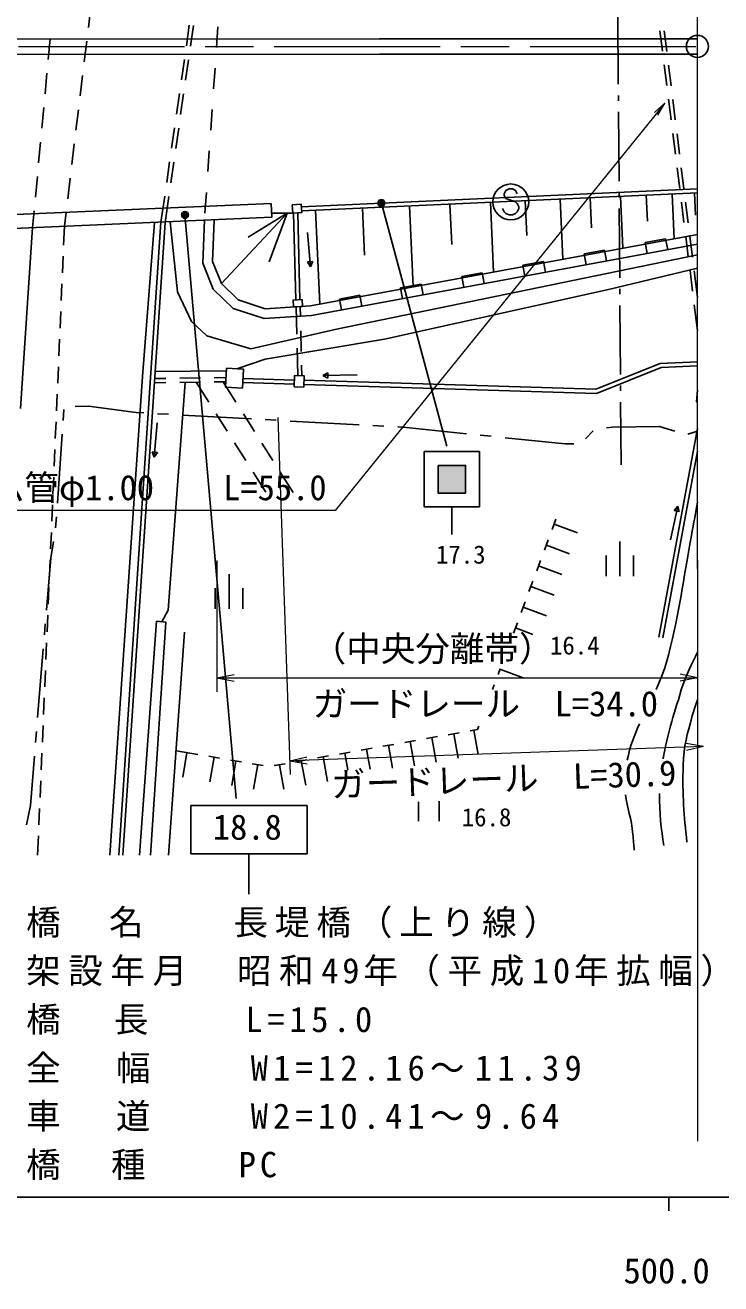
# Model space of a CAD drawing. Units: millimetres, scale not verified. Extents: x 40000 to 680000, y 20000 to 380000.
# Drawn here: x 521435 to 571764, y 198715 to 289825 of the extents above; entities that cross this region are included whole.
import ezdxf
from ezdxf.enums import TextEntityAlignment as Align

# ---------------------------------------------------------------- set-up
doc = ezdxf.new("R2010")
doc.units = ezdxf.units.MM
doc.header["$LTSCALE"] = 1000
doc.header["$PDMODE"] = 32
doc.header["$PDSIZE"] = 500
doc.linetypes.add('CHAIN', pattern=[18.5, 12, -1.5, 3.5, -1.5])
for name, color, linetype, lineweight in [('M-BGD', 7, 'Continuous', 25), ('M-BGD-HTXT', 7, 'Continuous', 13), ('M-BMK', 2, 'CHAIN', 13), ('M-BMK-ROW', 30, 'Continuous', 25), ('M-BMK-SRVR', 3, 'Continuous', 25), ('M-STR-HTXT', 7, 'Continuous', 13), ('M-STR-STR1', 1, 'Continuous', 25), ('M-STR-STRC', 7, 'Continuous', 25), ('M-TTL-BAND', 7, 'Continuous', 25)]:
    doc.layers.add(name, color=color, linetype=linetype, lineweight=lineweight)
doc.styles.add('ＭＳ ゴシック', font='')
doc.styles.get('ＭＳ ゴシック').set_extended_font_data('MS Gothic')

# ---------------------------------------------------------------- blocks, each defined once
blk = doc.blocks.new('open_arrow')
at = {"color": 0, "linetype": 'Continuous', "lineweight": -2}
blk.add_lwpolyline([(7.5, 1.25), (0, 0), (7.5, -1.25)], dxfattribs=at)

msp = doc.modelspace()

# ---------------------------------------------------------------- hatches: boundary and pattern name
at = {"layer": 'M-STR-STRC'}
msp.add_hatch(color=256, dxfattribs=at).paths.add_polyline_path([(551303, 257957), (553303, 257957), (553303, 255957), (551303, 255957)])

# ---------------------------------------------------------------- linework, layer by layer
at = {"layer": 'M-BGD'}
for p, q in [((526187, 291154), (526007, 289665)), ((533309, 289821), (533095, 288337)), ((533394, 288312), (533608, 289797)), ((564310, 290545), (564347, 285545)), ((523100, 287340), (523239, 288834)), ((567545, 287936), (567358, 289424)), ((567849, 287923), (567662, 289411)), ((525887, 288672), (525707, 287183)), ((532953, 287347), (532740, 285862)), ((533039, 285837), (533252, 287322)), ((522870, 284851), (523008, 286344)), ((525588, 286190), (525408, 284701)), ((567856, 285455), (567669, 286943)), ((568160, 285442), (567973, 286930)), ((532597, 284872), (532384, 283388)), ((532683, 283363), (532896, 284848)), ((564353, 284745), (564356, 284345)), ((568167, 282975), (567980, 284463)), ((568471, 282962), (568284, 284450)), ((522639, 282361), (522777, 283855)), ((525288, 283708), (525109, 282219)), ((564362, 283545), (564399, 278545)), ((532242, 282398), (532028, 280913)), ((532327, 280888), (532540, 282373)), ((568478, 280494), (568291, 281982)), ((568782, 280481), (568595, 281969)), ((522408, 279872), (522547, 281366)), ((524989, 281226), (524809, 279737)), ((531886, 279923), (531673, 278438)), ((531971, 278414), (532185, 279898)), ((522178, 277383), (522316, 278876)), ((568789, 278013), (568602, 279502)), ((569093, 278000), (568906, 279489)), ((524689, 278744), (524510, 277255)), ((541413, 276682), (570076, 277989)), ((531530, 277449), (531261, 275573)), ((531560, 275553), (531829, 277424)), ((541436, 276383), (570076, 277688)), ((555091, 277005), (555322, 271954)), ((557617, 277120), (557732, 274595)), ((560142, 277235), (560341, 272882)), ((562319, 277335), (562418, 275158)), ((564404, 277745), (564407, 277345)), ((564496, 277434), (564667, 273681)), ((566372, 277519), (566458, 275643)), ((568249, 277605), (568396, 274370)), ((569100, 275533), (568913, 277021)), ((569404, 275520), (569217, 277008)), ((569866, 277679), (569940, 276061)), ((521973, 275172), (522085, 276387)), ((524390, 276262), (524270, 275271)), ((540397, 276218), (535629, 271119)), ((540397, 276218), (537577, 274482)), ((540397, 276218), (539083, 272693)), ((540857, 276220), (539260, 276211)), ((541017, 269935), (540857, 276220)), ((541317, 269955), (541156, 276243)), ((542435, 276428), (542744, 269631)), ((545833, 276583), (545988, 273184)), ((549232, 276738), (549499, 270879)), ((552162, 276872), (552295, 273942)), ((564413, 276545), (564450, 271545)), ((521091, 262076), (521973, 275172)), ((524270, 275271), (524212, 273893)), ((528202, 229754), (531261, 275573)), ((528503, 229754), (531560, 275553)), ((541856, 274823), (542086, 272333)), ((567774, 274357), (566299, 274084)), ((567919, 273570), (567774, 274357)), ((569411, 273052), (569224, 274541)), ((569715, 273039), (569528, 274528)), ((563349, 273539), (561874, 273267)), ((563494, 272752), (563349, 273539)), ((566299, 274084), (566444, 273297)), ((524178, 273094), (524126, 271895)), ((541865, 272689), (542238, 272724)), ((542086, 272333), (541865, 272689)), ((542238, 272724), (542086, 272333)), ((558924, 272722), (557448, 272449)), ((557448, 272449), (557594, 271662)), ((559069, 271935), (558924, 272722)), ((561874, 273267), (562019, 272480)), ((554498, 271904), (553023, 271632)), ((553023, 271632), (553169, 270845)), ((554644, 271117), (554498, 271904)), ((569722, 270572), (569536, 272060)), ((570078, 270144), (569840, 272047)), ((524092, 271095), (524041, 269896)), ((550073, 271087), (548598, 270814)), ((548598, 270814), (548744, 270027)), ((550219, 270300), (550073, 271087)), ((564456, 270745), (564459, 270345)), ((545648, 270269), (544173, 269997)), ((544173, 269997), (544318, 269210)), ((545794, 269482), (545648, 270269)), ((524007, 269097), (523956, 267898)), ((541081, 267449), (541030, 269437)), ((541349, 268704), (541329, 269457)), ((564465, 269545), (564502, 264545)), ((570079, 267726), (569847, 269579)), ((523922, 267099), (523871, 265900)), ((541413, 266205), (541374, 267704)), ((541157, 264461), (541106, 266449)), ((541457, 264452), (541438, 265205)), ((523837, 265101), (523786, 263902)), ((530780, 264238), (531620, 264250)), ((530839, 264746), (535996, 264799)), ((532620, 264265), (534119, 264288)), ((535119, 264303), (535959, 264315)), ((535959, 264315), (535970, 264315)), ((537185, 264255), (540919, 264140)), ((542963, 264457), (543334, 264651)), ((545462, 264504), (542963, 264457)), ((543341, 264276), (542963, 264457)), ((543334, 264651), (543341, 264276)), ((530785, 263938), (531619, 263950)), ((532619, 263965), (534119, 263988)), ((533801, 263983), (534717, 262537)), ((535119, 264003), (535954, 264015)), ((535751, 264012), (536685, 262536)), ((537173, 263955), (540910, 263840)), ((564508, 263745), (564511, 263346)), ((523752, 263103), (523701, 261904)), ((564517, 262546), (564551, 258003)), ((535252, 261692), (536054, 260425)), ((537220, 261691), (538023, 260424)), ((523667, 261104), (523616, 259905)), ((530995, 261037), (530776, 258547)), ((567268, 245520), (570081, 260627)), ((523582, 259106), (523531, 257907)), ((530776, 258547), (530622, 258937)), ((530622, 258937), (530996, 258904)), ((530996, 258904), (530776, 258547)), ((536589, 259580), (537392, 258313)), ((538558, 259579), (539360, 258312)), ((567563, 245465), (570082, 258992)), ((523497, 257108), (523446, 255909)), ((537927, 257468), (538843, 256022)), ((539895, 257467), (540830, 255991)), ((523412, 255110), (523361, 253911)), ((568133, 252572), (568656, 255017)), ((568394, 254689), (568656, 255017)), ((568761, 254611), (568394, 254689)), ((568656, 255017), (568761, 254611)), ((559560, 253319), (559839, 254069)), ((559699, 253694), (561386, 253066)), ((523327, 253112), (523276, 251913)), ((559001, 251820), (559280, 252570)), ((564458, 252445), (564458, 249945)), ((559141, 252195), (560827, 251566)), ((523241, 251113), (523190, 249915)), ((558442, 250321), (558722, 251070)), ((558582, 250696), (560269, 250067)), ((563458, 251445), (563458, 249945)), ((565458, 251445), (565458, 249945)), ((536191, 250079), (536191, 247579)), ((523156, 249115), (523105, 247916)), ((535191, 249079), (535191, 247579)), ((537191, 249079), (537191, 247579)), ((557883, 248821), (558163, 249571)), ((558023, 249196), (559710, 248568)), ((557325, 247322), (557604, 248072)), ((523071, 247117), (523020, 245918)), ((557464, 247697), (559151, 247068)), ((556766, 245823), (557045, 246573)), ((556906, 246198), (558173, 245725)), ((522986, 245119), (522935, 243920)), ((531805, 229754), (532964, 245884)), ((522901, 243121), (522850, 241922)), ((555649, 242824), (555798, 243225)), ((555788, 243199), (557475, 242571)), ((555245, 241742), (555369, 242075)), ((522816, 241122), (522765, 239924)), ((522731, 239124), (522680, 237925)), ((553623, 238746), (554164, 238842)), ((553894, 238794), (554209, 237022)), ((554164, 238842), (554252, 239076)), ((548897, 237905), (549685, 238045)), ((549291, 237975), (549606, 236203)), ((550472, 238185), (551260, 238326)), ((550866, 238255), (551181, 236483)), ((552048, 238466), (552835, 238606)), ((552441, 238536), (552757, 236763)), ((522646, 237126), (522595, 235927)), ((532347, 237301), (533925, 237033)), ((533136, 237167), (532835, 235393)), ((534714, 236899), (535502, 236765)), ((542596, 236785), (543384, 236925)), ((544171, 237065), (544959, 237205)), ((544565, 237135), (544781, 235919)), ((545746, 237345), (546534, 237485)), ((546140, 237415), (546396, 235976)), ((547322, 237625), (548109, 237765)), ((547716, 237695), (548011, 236032)), ((535108, 236832), (534806, 235058)), ((536291, 236631), (537080, 236497)), ((536685, 236564), (536384, 234790)), ((537868, 236363), (538657, 236229)), ((538263, 236296), (537961, 234522)), ((539445, 236225), (540233, 236365)), ((539839, 236295), (540154, 234523)), ((541021, 236505), (541808, 236645)), ((541414, 236575), (541730, 234803)), ((542990, 236855), (543305, 235083)), ((522561, 235128), (522510, 233929)), ((549893, 233596), (549893, 232207)), ((551393, 233648), (551393, 232207)), ((522476, 233130), (522425, 231931)), ((522391, 231132), (522332, 229754))]:
    msp.add_line(p, q, dxfattribs=at)
for points in [[(165794, 288708), (166648, 288701), (171870, 288703), (206458, 288714), (307063, 288748), (361058, 288766), (407022, 288781), (466334, 288801), (502824, 288813), (547071, 288828), (570072, 288836)], [(165784, 287608), (166645, 287601), (171870, 287603), (206459, 287614), (307064, 287648), (361058, 287666), (407023, 287681), (466334, 287701), (502824, 287713), (547072, 287728), (570072, 287736)], [(527556, 229754), (529933, 264397), (530790, 275552)], [(531929, 275601), (532446, 270532), (533461, 268382), (534583, 267344), (537755, 266399), (543969, 267830), (570077, 273197)], [(570077, 273969), (542161, 268811), (538719, 268582), (536481, 269325), (535034, 270720), (534285, 272597), (534419, 275709)], [(570077, 274680), (542074, 269507), (538809, 269290), (536852, 269939), (535629, 271119), (534991, 272717), (535118, 275679)], [(536747, 264956), (538799, 265645), (547430, 267084), (563646, 270701), (570078, 272229)], [(541595, 263819), (562765, 263167), (567442, 265048), (570080, 265166)], [(541605, 264119), (562711, 263468), (567377, 265346), (570080, 265467)], [(531311, 246645), (531773, 247478), (533002, 263971)], [(570081, 262554), (569995, 262563), (570080, 263405)], [(529710, 229754), (530943, 246680), (531609, 246616), (530511, 229754)]]:
    msp.add_lwpolyline(points, dxfattribs=at)
for points in [[(540759, 276829), (541398, 276877), (541445, 276264), (540805, 276216)], [(540853, 269426), (541503, 269469), (541470, 269965), (540820, 269922)], [(536006, 264996), (537226, 264930), (537152, 263554), (535933, 263619)], [(540904, 263650), (541589, 263629), (541615, 264447), (540929, 264468)]]:
    msp.add_lwpolyline(points, close=True, dxfattribs=at)
for points, knots in [([(567089, 241746), (567425, 242489), (567738, 243293), (567977, 244232), (568824, 247563), (569005, 249494), (569634, 252873), (569809, 253813), (569953, 254591), (570083, 255303)], [0, 0, 0, 0, 1, 1, 1, 2, 2, 2, 3, 3, 3, 3]), ([(570087, 244442), (569688, 243619), (569241, 242819), (568907, 241711), (568314, 239742), (567870, 238408), (567595, 236716)], [0, 0, 0, 0, 1, 1, 1, 2, 2, 2, 2]), ([(570088, 240989), (569945, 240629), (569813, 240244), (569700, 239821), (569335, 238456), (569078, 237677), (569038, 236264), (568975, 234044), (569099, 232642), (569312, 230690)], [0, 0, 0, 0, 1, 1, 1, 2, 2, 2, 3, 3, 3, 3]), ([(565505, 230109), (565476, 230463), (565442, 230839), (565404, 231249), (565298, 232401), (564989, 233185), (564862, 234119)], [0, 0, 0, 0, 1, 1, 1, 2, 2, 2, 2])]:
    msp.add_open_spline(points, degree=3, knots=knots, dxfattribs=at)
for points in [[(564994, 236625), (565192, 237606), (565512, 238442), (565881, 239246)], [(567339, 234205), (567294, 232821), (567459, 231601), (567642, 230435)]]:
    msp.add_open_spline(points, degree=3, dxfattribs=at)
at = {"layer": 'M-BGD-HTXT'}
msp.add_line((570099, 209051), (570049, 359014), dxfattribs=at)
at = {"layer": 'M-BMK'}
msp.add_line((206459, 288164), (570072, 288286), dxfattribs=at)
at = {"layer": 'M-BMK-ROW'}
for p, q in [((524175, 261216), (524230, 262014)), ((525048, 262222), (526021, 262238)), ((526021, 262238), (529459, 261788)), ((529459, 261788), (530018, 261757)), ((531016, 261702), (531815, 261657)), ((532814, 261602), (537806, 261325)), ((538804, 261270), (539603, 261226)), ((540602, 261170), (545594, 260894)), ((546593, 260838), (547391, 260794)), ((548390, 260739), (548787, 260717)), ((548787, 260717), (553365, 260247)), ((563484, 260668), (563905, 260718)), ((563905, 260718), (567334, 260775)), ((567334, 260775), (568427, 260431)), ((523763, 255230), (524106, 260218)), ((554360, 260145), (555156, 260064)), ((556151, 259962), (560495, 259517)), ((561978, 259888), (562534, 260463)), ((569382, 260213), (570081, 260429)), ((560495, 259517), (561128, 259527)), ((523640, 253434), (523695, 254233)), ((523284, 251267), (523485, 252447)), ((522972, 247477), (523284, 251267)), ((522825, 245683), (522890, 246480)), ((522333, 239703), (522743, 244686)), ((522185, 237909), (522251, 238706)), ((521808, 233329), (522103, 236913)), ((521533, 231952), (521808, 233329))]:
    msp.add_line(p, q, dxfattribs=at)
at = {"layer": 'M-BMK-SRVR'}
msp.add_circle((570072, 288286), 800, dxfattribs=at)
at = {"layer": 'M-STR-HTXT'}
for p, q in [((539705, 261422), (540607, 235573)), ((535294, 251078), (535297, 241578)), ((570081, 251090), (570085, 241590)), ((535297, 242578), (536547, 242829)), ((535297, 242578), (570084, 242590)), ((535297, 242578), (536547, 242329)), ((570084, 242590), (568834, 242839)), ((570084, 242590), (568834, 242339)), ((570522, 237618), (569264, 237824)), ((570522, 237618), (540572, 236573)), ((570522, 237618), (569281, 237325)), ((540572, 236573), (541813, 236866)), ((540572, 236573), (541830, 236366))]:
    msp.add_line(p, q, dxfattribs=at)
msp.add_lwpolyline([(567710, 284184), (543874, 254688), (511374, 254688)], dxfattribs=at)
at = {"layer": 'M-STR-STR1'}
for p, q in [((535384, 289695), (535280, 288199)), ((535175, 286702), (535070, 285206)), ((534965, 283710), (534860, 282213)), ((534755, 280717), (534650, 279221)), ((534545, 277724), (534440, 276228))]:
    msp.add_line(p, q, dxfattribs=at)
msp.add_lwpolyline([(510123, 274660), (539273, 275918), (539230, 276912), (510081, 275653)], close=True, dxfattribs=at)
at = {"layer": 'M-STR-STRC'}
for p, q in [((556448, 277976), (556211, 277858)), ((556684, 277976), (556448, 277976)), ((556920, 277858), (556684, 277976)), ((556211, 277858), (556093, 277621)), ((556093, 277621), (556093, 277503)), ((556093, 277503), (556211, 277267)), ((556211, 277267), (556920, 277030)), ((557038, 277621), (556920, 277858)), ((556920, 277030), (557038, 276912)), ((532997, 276092), (536704, 233843)), ((547206, 276946), (551942, 259350)), ((556093, 276321), (555975, 276558)), ((556211, 276203), (556093, 276321)), ((556448, 276085), (556211, 276203)), ((556684, 276085), (556448, 276085)), ((556920, 276203), (556684, 276085)), ((557038, 276321), (556920, 276203)), ((557038, 276912), (557157, 276676)), ((557157, 276558), (557038, 276321)), ((557157, 276676), (557157, 276558)), ((550303, 258957), (554303, 258957)), ((550303, 254957), (550303, 258957)), ((554303, 258957), (554303, 254957)), ((551303, 257957), (553303, 257957)), ((553303, 257957), (553303, 255957)), ((553303, 255957), (551303, 255957)), ((554303, 254957), (550303, 254957)), ((552303, 254957), (552303, 252957)), ((533425, 233350), (541825, 233350)), ((533425, 229850), (533425, 233350)), ((541825, 233350), (541825, 229850)), ((541825, 229850), (533425, 229850)), ((537625, 229850), (537625, 226918))]:
    msp.add_line(p, q, dxfattribs=at)
msp.add_lwpolyline([(551303, 257957), (553303, 257957), (553303, 255957), (551303, 255957)], close=True, dxfattribs=at)
for centre, radius in [((556566, 277030), 1300), ((547206, 276946), 150), ((547206, 276946), 120), ((547206, 276946), 90), ((547206, 276946), 60), ((547206, 276946), 30), ((532997, 276092), 150), ((532997, 276092), 120), ((532997, 276092), 90), ((532997, 276092), 60), ((532997, 276092), 30)]:
    msp.add_circle(centre, radius, dxfattribs=at)
for p in [(547206, 276946), (532997, 276092)]:
    msp.add_point(p, dxfattribs=at)
at = {"layer": 'M-TTL-BAND'}
for p, q in [((40000, 205000), (579000, 205000)), ((568000, 205000), (568000, 204000))]:
    msp.add_line(p, q, dxfattribs=at)

# ---------------------------------------------------------------- block references
at = {"layer": 'M-STR-HTXT', "xscale": 133, "yscale": 133, "rotation": 231.1}
msp.add_blockref('open_arrow', (567710, 284184), dxfattribs=at)

# ---------------------------------------------------------------- texts
at = {"layer": 'M-BGD', "style": 'ＭＳ ゴシック'}
for s, p in [('17.3', (551154, 250452)), ('16.4', (559404, 243873)), ('16.8', (553018, 231437))]:
    msp.add_text(s, height=1320, dxfattribs=at).set_placement(p, align=Align.BOTTOM_LEFT)
at = {"layer": 'M-STR-HTXT', "style": 'ＭＳ ゴシック'}
for s, p in [('ヒューム管φ1.00\u3000\u3000L=55.0', (511374, 254888)), ('（中央分離帯）', (542160, 243225))]:
    msp.add_text(s, height=1833, dxfattribs=at).set_placement(p, align=Align.BOTTOM_LEFT)
for s, rotation, p in [('ガードレール\u3000L=34.0', 0.019, (554731, 239242)), ('ガードレール\u3000L=30.9', 1.999, (556111, 233813))]:
    msp.add_text(s, height=1833, rotation=rotation, dxfattribs=at).set_placement(p, align=Align.BOTTOM_CENTER)
at = {"layer": 'M-STR-HTXT', "char_height": 1833, "attachment_point": 7, "style": 'ＭＳ ゴシック'}
for s, insert in [('\\T1.2;橋\u3000名\u3000\u3000長堤橋（上り線）', (521501, 223732)), ('\\T1.22;架設年月\u3000昭和49年（平成10年拡幅）', (521501, 220232)), ('\\T1.27;橋\u3000長\u3000\u3000L=15.0', (521501, 216732)), ('\\T1.3;全\u3000幅\u3000\u3000W1=12.16～11.39', (521501, 213232)), ('\\T1.3;車\u3000道\u3000\u3000W2=10.41～9.64', (521501, 209732)), ('\\T1.23;橋\u3000種\u3000\u3000PC', (521501, 206232))]:
    msp.add_mtext(s, dxfattribs=dict(at, insert=insert))
at = {"layer": 'M-STR-STRC', "style": 'ＭＳ ゴシック'}
msp.add_text('18.8', height=1833, dxfattribs=at).set_placement((535012, 230313), align=Align.BOTTOM_LEFT)
at = {"layer": 'M-TTL-BAND', "style": 'ＭＳ ゴシック'}
msp.add_text('500.0', height=1833, dxfattribs=at).set_placement((567844, 198195), align=Align.BOTTOM_CENTER)

doc.saveas('drawing.dxf')
